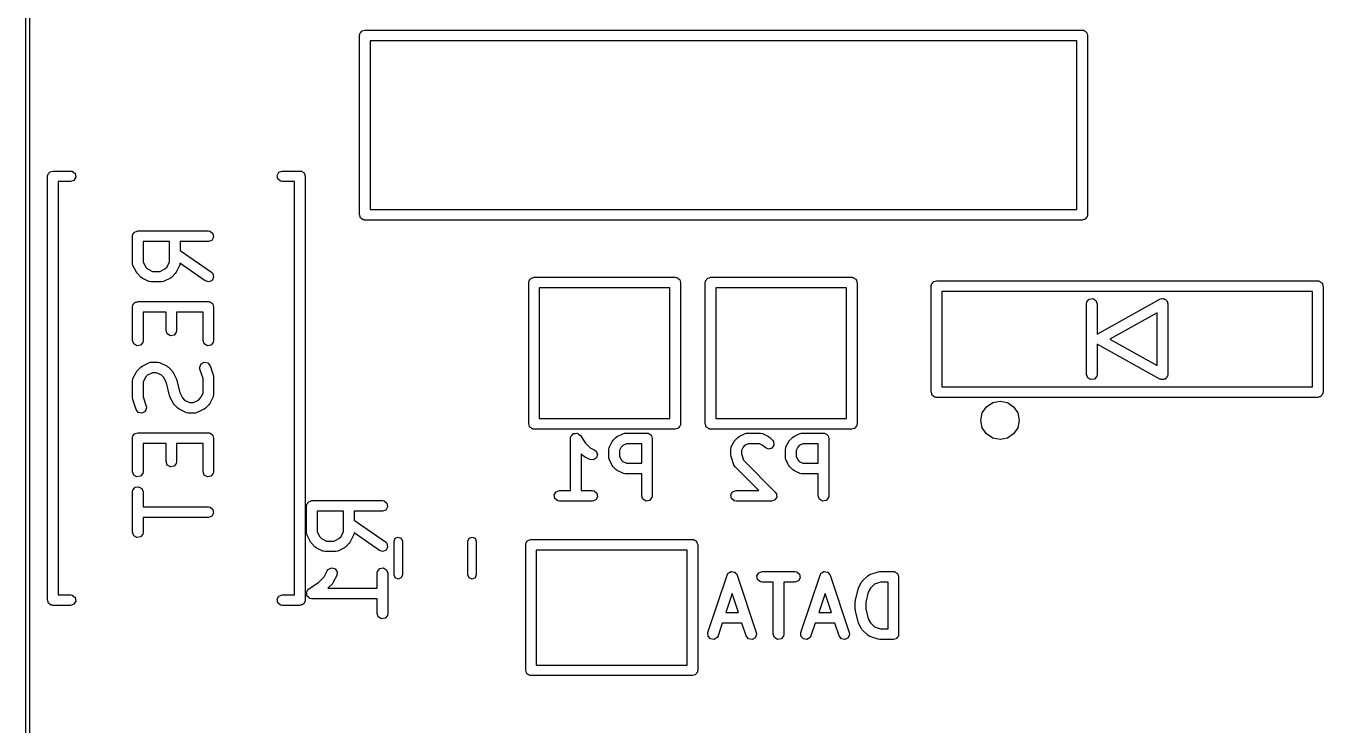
# Model space of a CAD drawing. Extents: x 62 to 223, y -188 to -37.
# Drawn here: x 88.21 to 106.58, y -89.03 to -79.14 of the extents above; entities that cross this region are included whole.
import ezdxf

# ---------------------------------------------------------------- set-up
doc = ezdxf.new("R2010")
doc.units = 0
doc.layers.add('BLACK', color=7, linetype='CONTINUOUS')

msp = doc.modelspace()

# ---------------------------------------------------------------- linework, layer by layer
at = {"layer": 'BLACK', "linetype": 'CONTINUOUS'}
for p, q in [((88.2141, -118.993), (88.2141, -43.2947)), ((88.264, -43.2947), (88.264, -119)), ((92.9391, -79.27), (92.9408, -79.2603)), ((92.9391, -81.81), (92.9391, -79.27)), ((92.9402, -79.257), (92.9419, -79.2541)), ((92.9408, -79.2603), (92.9402, -79.257)), ((92.9419, -79.2541), (92.9436, -79.2443)), ((92.9436, -79.2443), (92.9561, -79.2294)), ((92.9561, -79.2294), (92.9659, -79.2125)), ((92.9659, -79.2125), (92.9723, -79.2102)), ((92.9723, -79.2102), (92.9766, -79.205)), ((92.9766, -79.205), (92.9958, -79.2017)), ((92.9958, -79.2017), (93.0141, -79.195)), ((93.0141, -79.195), (103.174, -79.195)), ((93.0891, -79.345), (93.0891, -81.735)), ((103.099, -79.345), (93.0891, -79.345)), ((103.099, -81.735), (103.099, -79.345)), ((103.174, -79.195), (103.184, -79.1967)), ((103.184, -79.1967), (103.187, -79.1961)), ((103.187, -79.1961), (103.19, -79.1978)), ((103.19, -79.1978), (103.2, -79.1995)), ((103.2, -79.1995), (103.215, -79.212)), ((103.215, -79.212), (103.232, -79.2218)), ((103.232, -79.2218), (103.234, -79.2281)), ((103.234, -79.2281), (103.239, -79.2325)), ((103.239, -79.2325), (103.242, -79.2517)), ((103.242, -79.2517), (103.249, -79.27)), ((103.249, -79.27), (103.249, -81.81)), ((88.5575, -81.1997), (88.5767, -81.1964)), ((88.5767, -81.1964), (88.595, -81.1897)), ((88.595, -81.1897), (88.845, -81.1897)), ((88.845, -81.1897), (88.8707, -81.1942)), ((88.8707, -81.1942), (88.91, -81.2272)), ((91.7968, -81.2072), (91.845, -81.1897)), ((91.845, -81.1897), (92.095, -81.1897)), ((92.095, -81.1897), (92.1047, -81.1914)), ((92.1047, -81.1914), (92.108, -81.1908)), ((92.108, -81.1908), (92.1109, -81.1925)), ((92.1109, -81.1925), (92.1207, -81.1942)), ((92.1207, -81.1942), (92.1356, -81.2067)), ((88.52, -81.2647), (88.5217, -81.255)), ((88.52, -87.2647), (88.52, -81.2647)), ((88.5211, -81.2517), (88.5228, -81.2488)), ((88.5217, -81.255), (88.5211, -81.2517)), ((88.5228, -81.2488), (88.5245, -81.239)), ((88.5245, -81.239), (88.537, -81.2241)), ((88.537, -81.2241), (88.5468, -81.2072)), ((88.5468, -81.2072), (88.5532, -81.2049)), ((88.5532, -81.2049), (88.5575, -81.1997)), ((88.845, -81.3397), (88.67, -81.3397)), ((88.67, -81.3397), (88.67, -87.1897)), ((88.8932, -81.3222), (88.845, -81.3397)), ((88.9189, -81.2777), (88.8932, -81.3222)), ((88.91, -81.2272), (88.9189, -81.2777)), ((91.7711, -81.2517), (91.7968, -81.2072)), ((91.78, -81.3022), (91.7711, -81.2517)), ((91.8193, -81.3352), (91.78, -81.3022)), ((91.845, -81.3397), (91.8193, -81.3352)), ((92.02, -81.3397), (91.845, -81.3397)), ((92.02, -87.1897), (92.02, -81.3397)), ((92.1356, -81.2067), (92.1525, -81.2165)), ((92.1525, -81.2165), (92.1548, -81.2228)), ((92.1548, -81.2228), (92.16, -81.2272)), ((92.16, -81.2272), (92.1633, -81.2464)), ((92.1633, -81.2464), (92.17, -81.2647)), ((92.17, -81.2647), (92.17, -87.2647)), ((93.0891, -81.735), (103.099, -81.735)), ((92.9458, -81.8283), (92.9391, -81.81)), ((92.9491, -81.8475), (92.9458, -81.8283)), ((92.9543, -81.8518), (92.9491, -81.8475)), ((92.9566, -81.8582), (92.9543, -81.8518)), ((92.9735, -81.868), (92.9566, -81.8582)), ((92.9884, -81.8805), (92.9735, -81.868)), ((92.9982, -81.8822), (92.9884, -81.8805)), ((93.0011, -81.8839), (92.9982, -81.8822)), ((93.0044, -81.8833), (93.0011, -81.8839)), ((93.0141, -81.885), (93.0044, -81.8833)), ((103.174, -81.885), (93.0141, -81.885)), ((103.192, -81.8783), (103.174, -81.885)), ((103.212, -81.875), (103.192, -81.8783)), ((103.216, -81.8698), (103.212, -81.875)), ((103.222, -81.8675), (103.216, -81.8698)), ((103.232, -81.8506), (103.222, -81.8675)), ((103.245, -81.8357), (103.232, -81.8506)), ((103.246, -81.8259), (103.245, -81.8357)), ((103.248, -81.823), (103.246, -81.8259)), ((103.249, -81.81), (103.247, -81.8197)), ((103.247, -81.8197), (103.248, -81.823)), ((89.7224, -82.1139), (89.7241, -82.1041)), ((89.7224, -82.4948), (89.7224, -82.1139)), ((89.7235, -82.1009), (89.7252, -82.098)), ((89.7241, -82.1041), (89.7235, -82.1009)), ((89.7252, -82.098), (89.7269, -82.0882)), ((89.7269, -82.0882), (89.7394, -82.0733)), ((89.7394, -82.0733), (89.7492, -82.0564)), ((89.7492, -82.0564), (89.7555, -82.0541)), ((89.7555, -82.0541), (89.7599, -82.0489)), ((89.7599, -82.0489), (89.7791, -82.0456)), ((89.7791, -82.0456), (89.7974, -82.0389)), ((89.7974, -82.0389), (90.7974, -82.0389)), ((90.7974, -82.0389), (90.823, -82.0434)), ((90.823, -82.0434), (90.8623, -82.0764)), ((90.8623, -82.0764), (90.8712, -82.1269)), ((89.8724, -82.1889), (89.8724, -82.4771)), ((90.2462, -82.1889), (89.8724, -82.1889)), ((90.2462, -82.4771), (90.2462, -82.1889)), ((90.7974, -82.1889), (90.3962, -82.1889)), ((90.3962, -82.1889), (90.3962, -82.3129)), ((90.8456, -82.1713), (90.7974, -82.1889)), ((90.8712, -82.1269), (90.8456, -82.1713)), ((89.8724, -82.4771), (89.9066, -82.5457)), ((90.2119, -82.5457), (90.2462, -82.4771)), ((90.3962, -82.3129), (90.8404, -82.6239)), ((89.7239, -82.4991), (89.7224, -82.4948)), ((89.7229, -82.5034), (89.7239, -82.4991)), ((89.7303, -82.5284), (89.7229, -82.5034)), ((89.7779, -82.6236), (89.7303, -82.5284)), ((89.7791, -82.6247), (89.7779, -82.6236)), ((89.792, -82.6431), (89.7791, -82.6247)), ((89.8396, -82.6907), (89.792, -82.6431)), ((89.9066, -82.5457), (89.937, -82.5761)), ((89.937, -82.5761), (90.0056, -82.6103)), ((90.0056, -82.6103), (90.113, -82.6103)), ((90.113, -82.6103), (90.1815, -82.5761)), ((90.1815, -82.5761), (90.2119, -82.5457)), ((90.3266, -82.6431), (90.279, -82.6907)), ((90.3273, -82.6416), (90.3266, -82.6431)), ((90.3407, -82.6236), (90.3273, -82.6416)), ((90.3883, -82.5284), (90.3407, -82.6236)), ((90.3888, -82.5239), (90.3883, -82.5284)), ((90.3917, -82.5205), (90.3888, -82.5239)), ((90.396, -82.4959), (90.3917, -82.5205)), ((90.7544, -82.7468), (90.396, -82.4959)), ((90.8404, -82.6239), (90.8588, -82.6423)), ((90.8588, -82.6423), (90.8721, -82.6918)), ((89.8411, -82.6914), (89.8396, -82.6907)), ((89.8591, -82.7048), (89.8411, -82.6914)), ((89.9543, -82.7524), (89.8591, -82.7048)), ((89.9588, -82.7529), (89.9543, -82.7524)), ((89.9622, -82.7558), (89.9588, -82.7529)), ((89.9879, -82.7603), (89.9622, -82.7558)), ((90.1307, -82.7603), (89.9879, -82.7603)), ((90.1349, -82.7588), (90.1307, -82.7603)), ((90.1393, -82.7598), (90.1349, -82.7588)), ((90.1643, -82.7524), (90.1393, -82.7598)), ((90.2595, -82.7048), (90.1643, -82.7524)), ((90.2606, -82.7036), (90.2595, -82.7048)), ((90.279, -82.6907), (90.2606, -82.7036)), ((90.8039, -82.76), (90.7544, -82.7468)), ((90.8504, -82.7383), (90.8039, -82.76)), ((90.8721, -82.6918), (90.8504, -82.7383)), ((95.335, -82.7697), (95.3367, -82.76)), ((95.335, -84.7697), (95.335, -82.7697)), ((95.3361, -82.7567), (95.3378, -82.7538)), ((95.3367, -82.76), (95.3361, -82.7567)), ((95.3378, -82.7538), (95.3395, -82.744)), ((95.3395, -82.744), (95.352, -82.7291)), ((95.352, -82.7291), (95.3618, -82.7122)), ((95.3618, -82.7122), (95.3681, -82.7099)), ((95.3681, -82.7099), (95.3725, -82.7047)), ((95.3725, -82.7047), (95.3917, -82.7014)), ((95.3917, -82.7014), (95.41, -82.6947)), ((95.41, -82.6947), (97.41, -82.6947)), ((95.485, -82.8447), (95.485, -84.6947)), ((97.335, -82.8447), (95.485, -82.8447)), ((97.335, -84.6947), (97.335, -82.8447)), ((97.41, -82.6947), (97.4197, -82.6964)), ((97.4197, -82.6964), (97.423, -82.6958)), ((97.423, -82.6958), (97.4259, -82.6975)), ((97.4259, -82.6975), (97.4357, -82.6992)), ((97.4357, -82.6992), (97.4506, -82.7117)), ((97.4506, -82.7117), (97.4675, -82.7215)), ((97.4675, -82.7215), (97.4698, -82.7278)), ((97.4698, -82.7278), (97.475, -82.7322)), ((97.475, -82.7322), (97.4783, -82.7514)), ((97.4783, -82.7514), (97.485, -82.7697)), ((97.485, -82.7697), (97.485, -84.7697)), ((97.835, -82.7697), (97.8367, -82.76)), ((97.835, -84.7697), (97.835, -82.7697)), ((97.8361, -82.7567), (97.8378, -82.7538)), ((97.8367, -82.76), (97.8361, -82.7567)), ((97.8378, -82.7538), (97.8395, -82.744)), ((97.8395, -82.744), (97.852, -82.7291)), ((97.852, -82.7291), (97.8618, -82.7122)), ((97.8618, -82.7122), (97.8681, -82.7099)), ((97.8681, -82.7099), (97.8725, -82.7047)), ((97.8725, -82.7047), (97.8917, -82.7014)), ((97.8917, -82.7014), (97.91, -82.6947)), ((97.91, -82.6947), (99.91, -82.6947)), ((97.985, -82.8447), (97.985, -84.6947)), ((99.835, -82.8447), (97.985, -82.8447)), ((99.835, -84.6947), (99.835, -82.8447)), ((99.91, -82.6947), (99.9197, -82.6964)), ((99.9197, -82.6964), (99.923, -82.6958)), ((99.923, -82.6958), (99.9259, -82.6975)), ((99.9259, -82.6975), (99.9357, -82.6992)), ((99.9357, -82.6992), (99.9506, -82.7117)), ((99.9506, -82.7117), (99.9675, -82.7215)), ((99.9675, -82.7215), (99.9698, -82.7278)), ((99.9698, -82.7278), (99.975, -82.7322)), ((99.975, -82.7322), (99.9783, -82.7514)), ((99.9783, -82.7514), (99.985, -82.7697)), ((99.985, -82.7697), (99.985, -84.7697)), ((101.035, -82.8197), (101.037, -82.81)), ((101.035, -84.3197), (101.035, -82.8197)), ((101.036, -82.8067), (101.038, -82.8038)), ((101.037, -82.81), (101.036, -82.8067)), ((101.038, -82.8038), (101.04, -82.794)), ((101.04, -82.794), (101.052, -82.7791)), ((101.052, -82.7791), (101.062, -82.7622)), ((101.062, -82.7622), (101.068, -82.7599)), ((101.068, -82.7599), (101.072, -82.7547)), ((101.072, -82.7547), (101.092, -82.7514)), ((101.092, -82.7514), (101.11, -82.7447)), ((101.11, -82.7447), (106.51, -82.7447)), ((106.51, -82.7447), (106.52, -82.7464)), ((106.52, -82.7464), (106.523, -82.7458)), ((106.523, -82.7458), (106.526, -82.7475)), ((106.526, -82.7475), (106.536, -82.7492)), ((106.536, -82.7492), (106.551, -82.7617)), ((106.551, -82.7617), (106.567, -82.7715)), ((106.567, -82.7715), (106.57, -82.7779)), ((106.57, -82.7779), (106.575, -82.7822)), ((106.575, -82.7822), (106.578, -82.8014)), ((106.578, -82.8014), (106.585, -82.8197)), ((106.585, -82.8197), (106.585, -84.3197)), ((101.185, -82.8947), (101.185, -84.2447)), ((106.435, -82.8947), (101.185, -82.8947)), ((103.24, -83.044), (103.272, -83.0047)), ((103.272, -83.0047), (103.323, -82.9958)), ((103.323, -82.9958), (103.367, -83.0215)), ((103.367, -83.0215), (103.385, -83.0697)), ((103.385, -83.4978), (104.274, -83.0041)), ((104.274, -83.0041), (104.298, -82.9956)), ((104.298, -82.9956), (104.311, -82.998)), ((104.311, -82.998), (104.323, -82.9958)), ((104.323, -82.9958), (104.335, -83.0028)), ((104.335, -83.0028), (104.349, -83.0054)), ((104.349, -83.0054), (104.357, -83.0152)), ((104.357, -83.0152), (104.367, -83.0215)), ((104.367, -83.0215), (104.372, -83.0345)), ((104.372, -83.0345), (104.381, -83.0452)), ((106.435, -84.2447), (106.435, -82.8947)), ((89.7224, -83.1139), (89.7241, -83.1041)), ((89.7224, -83.5901), (89.7224, -83.1139)), ((89.7235, -83.1009), (89.7252, -83.098)), ((89.7241, -83.1041), (89.7235, -83.1009)), ((89.7252, -83.098), (89.7269, -83.0882)), ((89.7269, -83.0882), (89.7394, -83.0733)), ((89.7394, -83.0733), (89.7492, -83.0564)), ((89.7492, -83.0564), (89.7555, -83.0541)), ((89.7555, -83.0541), (89.7599, -83.0489)), ((89.7599, -83.0489), (89.7791, -83.0456)), ((89.7791, -83.0456), (89.7974, -83.0389)), ((89.7974, -83.0389), (90.7974, -83.0389)), ((90.1986, -83.1889), (89.8724, -83.1889)), ((89.8724, -83.1889), (89.8724, -83.5901)), ((90.1986, -83.4472), (90.1986, -83.1889)), ((90.7224, -83.1889), (90.3486, -83.1889)), ((90.3486, -83.1889), (90.3486, -83.4472)), ((90.7224, -83.5901), (90.7224, -83.1889)), ((90.7974, -83.0389), (90.8071, -83.0406)), ((90.8071, -83.0406), (90.8104, -83.04)), ((90.8104, -83.04), (90.8133, -83.0417)), ((90.8133, -83.0417), (90.823, -83.0434)), ((90.823, -83.0434), (90.838, -83.0559)), ((90.838, -83.0559), (90.8548, -83.0657)), ((90.8548, -83.0657), (90.8571, -83.072)), ((90.8571, -83.072), (90.8623, -83.0764)), ((90.8623, -83.0764), (90.8657, -83.0956)), ((90.8657, -83.0956), (90.8724, -83.1139)), ((90.8724, -83.1139), (90.8724, -83.5901)), ((103.235, -83.0697), (103.24, -83.044)), ((103.235, -84.0697), (103.235, -83.0697)), ((103.385, -83.0697), (103.385, -83.4978)), ((104.235, -83.1972), (103.564, -83.5697)), ((104.235, -83.9422), (104.235, -83.1972)), ((104.381, -83.0452), (104.381, -83.0578)), ((104.381, -83.0578), (104.385, -83.0697)), ((104.385, -83.0697), (104.385, -84.0697)), ((90.2161, -83.4954), (90.1986, -83.4472)), ((90.2605, -83.5211), (90.2161, -83.4954)), ((90.3111, -83.5122), (90.2605, -83.5211)), ((90.344, -83.4729), (90.3111, -83.5122)), ((90.3486, -83.4472), (90.344, -83.4729)), ((103.564, -83.5697), (104.235, -83.9422)), ((89.7399, -83.6383), (89.7224, -83.5901)), ((89.7844, -83.6639), (89.7399, -83.6383)), ((89.8349, -83.655), (89.7844, -83.6639)), ((89.8679, -83.6157), (89.8349, -83.655)), ((89.8724, -83.5901), (89.8679, -83.6157)), ((90.7399, -83.6383), (90.7224, -83.5901)), ((90.7844, -83.6639), (90.7399, -83.6383)), ((90.8349, -83.655), (90.7844, -83.6639)), ((90.8679, -83.6157), (90.8349, -83.655)), ((90.8724, -83.5901), (90.8679, -83.6157)), ((104.274, -84.1353), (103.385, -83.6416)), ((103.385, -83.6416), (103.385, -84.0697)), ((89.8396, -83.9656), (89.858, -83.9528)), ((89.858, -83.9528), (89.8591, -83.9516)), ((89.8591, -83.9516), (89.9543, -83.9039)), ((89.9543, -83.9039), (89.9793, -83.8965)), ((89.9793, -83.8965), (89.9836, -83.8976)), ((89.9836, -83.8976), (89.9879, -83.896)), ((89.9879, -83.896), (90.0831, -83.896)), ((90.0831, -83.896), (90.1088, -83.9006)), ((90.1088, -83.9006), (90.1122, -83.9034)), ((90.1122, -83.9034), (90.1166, -83.9039)), ((90.1166, -83.9039), (90.2119, -83.9516)), ((90.2119, -83.9516), (90.2299, -83.9649)), ((90.6748, -83.969), (90.6936, -83.9213)), ((90.6936, -83.9213), (90.7388, -83.8968)), ((90.7388, -83.8968), (90.789, -83.9071)), ((90.789, -83.9071), (90.8209, -83.9473)), ((90.8209, -83.9473), (90.8685, -84.0902)), ((89.7224, -84.1615), (89.7269, -84.1359)), ((89.7269, -84.1359), (89.7298, -84.1324)), ((89.7298, -84.1324), (89.7303, -84.128)), ((89.7303, -84.128), (89.7779, -84.0327)), ((89.7779, -84.0327), (89.7913, -84.0147)), ((89.7913, -84.0147), (89.792, -84.0132)), ((89.792, -84.0132), (89.8396, -83.9656)), ((89.9066, -84.1107), (89.8724, -84.1792)), ((89.937, -84.0803), (89.9066, -84.1107)), ((90.0056, -84.046), (89.937, -84.0803)), ((90.0654, -84.046), (90.0056, -84.046)), ((90.1339, -84.0803), (90.0654, -84.046)), ((90.1643, -84.1107), (90.1339, -84.0803)), ((90.2028, -84.1877), (90.1643, -84.1107)), ((90.2299, -83.9649), (90.2314, -83.9656)), ((90.2314, -83.9656), (90.279, -84.0132)), ((90.279, -84.0132), (90.2918, -84.0316)), ((90.2918, -84.0316), (90.293, -84.0327)), ((90.293, -84.0327), (90.3407, -84.128)), ((90.3407, -84.128), (90.3443, -84.1404)), ((90.6786, -83.9947), (90.6748, -83.969)), ((90.7224, -84.1261), (90.6786, -83.9947)), ((90.7224, -84.3343), (90.7224, -84.1261)), ((90.8685, -84.0902), (90.8718, -84.1124)), ((90.8718, -84.1124), (90.8724, -84.1139)), ((90.8724, -84.1139), (90.8724, -84.352)), ((103.253, -84.1179), (103.235, -84.0697)), ((103.297, -84.1436), (103.253, -84.1179)), ((103.347, -84.1347), (103.297, -84.1436)), ((103.38, -84.0954), (103.347, -84.1347)), ((103.385, -84.0697), (103.38, -84.0954)), ((104.286, -84.1372), (104.274, -84.1353)), ((104.297, -84.1436), (104.286, -84.1372)), ((104.335, -84.1368), (104.324, -84.1433)), ((104.347, -84.1347), (104.335, -84.1368)), ((104.356, -84.1241), (104.347, -84.1347)), ((104.368, -84.117), (104.356, -84.1241)), ((104.372, -84.105), (104.368, -84.117)), ((104.38, -84.0954), (104.372, -84.105)), ((104.385, -84.0697), (104.38, -84.0954)), ((89.7224, -84.3996), (89.7224, -84.1615)), ((89.8724, -84.1792), (89.8724, -84.3874)), ((90.2484, -84.3702), (90.2028, -84.1877)), ((90.3443, -84.1404), (90.3463, -84.1433)), ((90.3463, -84.1433), (90.392, -84.3258)), ((101.042, -84.338), (101.035, -84.3197)), ((101.185, -84.2447), (106.435, -84.2447)), ((104.311, -84.1412), (104.297, -84.1436)), ((104.324, -84.1433), (104.311, -84.1412)), ((106.585, -84.3197), (106.583, -84.3294)), ((89.7229, -84.4011), (89.7224, -84.3996)), ((89.7262, -84.4233), (89.7229, -84.4011)), ((89.7738, -84.5662), (89.7262, -84.4233)), ((89.8724, -84.3874), (89.9162, -84.5187)), ((90.2504, -84.3731), (90.2484, -84.3702)), ((90.2541, -84.3855), (90.2504, -84.3731)), ((90.3017, -84.4808), (90.2541, -84.3855)), ((90.3029, -84.4819), (90.3017, -84.4808)), ((90.3158, -84.5003), (90.3029, -84.4819)), ((90.3634, -84.5479), (90.3158, -84.5003)), ((90.392, -84.3258), (90.4304, -84.4028)), ((90.4304, -84.4028), (90.4609, -84.4332)), ((90.4609, -84.4332), (90.5294, -84.4675)), ((90.5294, -84.4675), (90.5892, -84.4675)), ((90.5892, -84.4675), (90.6577, -84.4332)), ((90.6577, -84.4332), (90.6881, -84.4028)), ((90.6881, -84.4028), (90.7224, -84.3343)), ((90.8028, -84.5003), (90.7552, -84.5479)), ((90.8035, -84.4988), (90.8028, -84.5003)), ((90.8168, -84.4808), (90.8035, -84.4988)), ((90.8645, -84.3855), (90.8168, -84.4808)), ((90.865, -84.3811), (90.8645, -84.3855)), ((90.8679, -84.3776), (90.865, -84.3811)), ((90.8724, -84.352), (90.8679, -84.3776)), ((101.045, -84.3572), (101.042, -84.338)), ((101.05, -84.3615), (101.045, -84.3572)), ((101.053, -84.3679), (101.05, -84.3615)), ((101.069, -84.3777), (101.053, -84.3679)), ((101.084, -84.3902), (101.069, -84.3777)), ((101.094, -84.3919), (101.084, -84.3902)), ((101.097, -84.3936), (101.094, -84.3919)), ((101.1, -84.393), (101.097, -84.3936)), ((101.11, -84.3947), (101.1, -84.393)), ((106.51, -84.3947), (101.11, -84.3947)), ((101.818, -84.5273), (101.906, -84.4683)), ((101.906, -84.4683), (102.01, -84.4476)), ((102.01, -84.4476), (102.114, -84.4683)), ((102.114, -84.4683), (102.202, -84.5273)), ((106.528, -84.388), (106.51, -84.3947)), ((106.547, -84.3847), (106.528, -84.388)), ((106.552, -84.3795), (106.547, -84.3847)), ((106.558, -84.3772), (106.552, -84.3795)), ((106.568, -84.3603), (106.558, -84.3772)), ((106.58, -84.3454), (106.568, -84.3603)), ((106.582, -84.3356), (106.58, -84.3454)), ((106.584, -84.3327), (106.582, -84.3356)), ((106.583, -84.3294), (106.584, -84.3327)), ((89.8057, -84.6064), (89.7738, -84.5662)), ((89.856, -84.6166), (89.8057, -84.6064)), ((89.9011, -84.5922), (89.856, -84.6166)), ((89.92, -84.5445), (89.9011, -84.5922)), ((89.9162, -84.5187), (89.92, -84.5445)), ((90.3649, -84.5486), (90.3634, -84.5479)), ((90.3829, -84.5619), (90.3649, -84.5486)), ((90.4781, -84.6095), (90.3829, -84.5619)), ((90.4826, -84.6101), (90.4781, -84.6095)), ((90.486, -84.6129), (90.4826, -84.6101)), ((90.5117, -84.6175), (90.486, -84.6129)), ((90.6069, -84.6175), (90.5117, -84.6175)), ((90.6111, -84.6159), (90.6069, -84.6175)), ((90.6155, -84.617), (90.6111, -84.6159)), ((90.6404, -84.6095), (90.6155, -84.617)), ((90.7357, -84.5619), (90.6404, -84.6095)), ((90.7368, -84.5607), (90.7357, -84.5619)), ((90.7552, -84.5479), (90.7368, -84.5607)), ((101.738, -84.7197), (101.759, -84.6156)), ((101.759, -84.6156), (101.818, -84.5273)), ((102.202, -84.5273), (102.261, -84.6156)), ((102.261, -84.6156), (102.282, -84.7197)), ((95.3417, -84.788), (95.335, -84.7697)), ((95.345, -84.8072), (95.3417, -84.788)), ((95.3502, -84.8115), (95.345, -84.8072)), ((95.3525, -84.8179), (95.3502, -84.8115)), ((95.3694, -84.8277), (95.3525, -84.8179)), ((95.3843, -84.8402), (95.3694, -84.8277)), ((95.3941, -84.8419), (95.3843, -84.8402)), ((95.397, -84.8436), (95.3941, -84.8419)), ((95.4003, -84.843), (95.397, -84.8436)), ((95.41, -84.8447), (95.4003, -84.843)), ((97.41, -84.8447), (95.41, -84.8447)), ((95.485, -84.6947), (97.335, -84.6947)), ((97.4283, -84.838), (97.41, -84.8447)), ((97.4475, -84.8347), (97.4283, -84.838)), ((97.4518, -84.8295), (97.4475, -84.8347)), ((97.4582, -84.8272), (97.4518, -84.8295)), ((97.468, -84.8103), (97.4582, -84.8272)), ((97.4805, -84.7954), (97.468, -84.8103)), ((97.4822, -84.7856), (97.4805, -84.7954)), ((97.4839, -84.7827), (97.4822, -84.7856)), ((97.485, -84.7697), (97.4833, -84.7794)), ((97.4833, -84.7794), (97.4839, -84.7827)), ((97.8417, -84.788), (97.835, -84.7697)), ((97.845, -84.8072), (97.8417, -84.788)), ((97.8502, -84.8115), (97.845, -84.8072)), ((97.8525, -84.8179), (97.8502, -84.8115)), ((97.8694, -84.8277), (97.8525, -84.8179)), ((97.8843, -84.8402), (97.8694, -84.8277)), ((97.8941, -84.8419), (97.8843, -84.8402)), ((97.897, -84.8436), (97.8941, -84.8419)), ((97.9003, -84.843), (97.897, -84.8436)), ((97.91, -84.8447), (97.9003, -84.843)), ((99.91, -84.8447), (97.91, -84.8447)), ((97.985, -84.6947), (99.835, -84.6947)), ((99.9283, -84.838), (99.91, -84.8447)), ((99.9475, -84.8347), (99.9283, -84.838)), ((99.9518, -84.8295), (99.9475, -84.8347)), ((99.9582, -84.8272), (99.9518, -84.8295)), ((99.968, -84.8103), (99.9582, -84.8272)), ((99.9805, -84.7954), (99.968, -84.8103)), ((99.9822, -84.7856), (99.9805, -84.7954)), ((99.9839, -84.7827), (99.9822, -84.7856)), ((99.985, -84.7697), (99.9833, -84.7794)), ((99.9833, -84.7794), (99.9839, -84.7827)), ((101.759, -84.8238), (101.738, -84.7197)), ((101.818, -84.9121), (101.759, -84.8238)), ((102.261, -84.8238), (102.202, -84.9121)), ((102.282, -84.7197), (102.261, -84.8238)), ((89.7224, -84.971), (89.7241, -84.9613)), ((89.7224, -85.4472), (89.7224, -84.971)), ((89.7235, -84.958), (89.7252, -84.9551)), ((89.7241, -84.9613), (89.7235, -84.958)), ((89.7252, -84.9551), (89.7269, -84.9454)), ((89.7269, -84.9454), (89.7394, -84.9305)), ((89.7394, -84.9305), (89.7492, -84.9136)), ((89.7492, -84.9136), (89.7555, -84.9113)), ((89.7555, -84.9113), (89.7599, -84.9061)), ((89.7599, -84.9061), (89.7791, -84.9027)), ((89.7791, -84.9027), (89.7974, -84.896)), ((89.7974, -84.896), (90.7974, -84.896)), ((90.1986, -85.046), (89.8724, -85.046)), ((89.8724, -85.046), (89.8724, -85.4472)), ((90.1986, -85.3044), (90.1986, -85.046)), ((90.7224, -85.046), (90.3486, -85.046)), ((90.3486, -85.046), (90.3486, -85.3044)), ((90.7224, -85.4472), (90.7224, -85.046)), ((90.7974, -84.896), (90.8071, -84.8977)), ((90.8071, -84.8977), (90.8104, -84.8972)), ((90.8104, -84.8972), (90.8133, -84.8988)), ((90.8133, -84.8988), (90.823, -84.9006)), ((90.823, -84.9006), (90.838, -84.9131)), ((90.838, -84.9131), (90.8548, -84.9228)), ((90.8548, -84.9228), (90.8571, -84.9292)), ((90.8571, -84.9292), (90.8623, -84.9335)), ((90.8623, -84.9335), (90.8657, -84.9527)), ((90.8657, -84.9527), (90.8724, -84.971)), ((90.8724, -84.971), (90.8724, -85.4472)), ((95.9286, -84.9756), (95.9331, -84.9499)), ((95.9286, -85.7134), (95.9286, -84.9756)), ((95.9331, -84.9499), (95.9359, -84.9466)), ((95.9359, -84.9466), (95.9364, -84.9424)), ((95.9364, -84.9424), (95.9521, -84.9273)), ((95.9521, -84.9273), (95.9661, -84.9106)), ((95.9661, -84.9106), (95.9703, -84.9099)), ((95.9703, -84.9099), (95.9735, -84.9069)), ((95.9735, -84.9069), (95.9952, -84.9055)), ((95.9952, -84.9055), (96.0166, -84.9017)), ((96.0166, -84.9017), (96.0204, -84.9039)), ((96.0204, -84.9039), (96.0247, -84.9036)), ((96.0247, -84.9036), (96.0422, -84.9165)), ((96.0422, -84.9165), (96.0611, -84.9274)), ((96.0611, -84.9274), (96.0625, -84.9314)), ((96.0625, -84.9314), (96.066, -84.934)), ((96.066, -84.934), (96.1393, -85.0439)), ((96.1393, -85.0439), (96.2028, -85.1075)), ((96.4784, -85.0969), (96.5171, -85.0195)), ((96.5171, -85.0195), (96.5305, -85.0014)), ((96.5305, -85.0014), (96.5311, -85)), ((96.5311, -85), (96.5699, -84.9613)), ((96.5699, -84.9613), (96.5882, -84.9484)), ((96.5882, -84.9484), (96.5893, -84.9472)), ((96.5893, -84.9472), (96.6668, -84.9085)), ((96.6668, -84.9085), (96.6917, -84.9011)), ((96.718, -85.0506), (96.6673, -85.0759)), ((96.6917, -84.9011), (96.6961, -84.9021)), ((96.6961, -84.9021), (96.7003, -84.9006)), ((96.7003, -84.9006), (97.0099, -84.9006)), ((96.9349, -85.0506), (96.718, -85.0506)), ((96.9349, -85.3263), (96.9349, -85.0506)), ((97.0099, -84.9006), (97.0197, -84.9023)), ((97.0197, -84.9023), (97.0229, -84.9017)), ((97.0229, -84.9017), (97.0258, -84.9034)), ((97.0258, -84.9034), (97.0356, -84.9051)), ((97.0356, -84.9051), (97.0505, -84.9176)), ((97.0505, -84.9176), (97.0674, -84.9274)), ((97.0674, -84.9274), (97.0697, -84.9337)), ((97.0697, -84.9337), (97.0749, -84.9381)), ((97.0749, -84.9381), (97.0783, -84.9573)), ((97.0783, -84.9573), (97.0849, -84.9756)), ((97.0849, -84.9756), (97.0849, -85.7884)), ((98.2043, -85.0969), (98.243, -85.0195)), ((98.243, -85.0195), (98.2564, -85.0015)), ((98.2564, -85.0015), (98.257, -85)), ((98.257, -85), (98.2957, -84.9613)), ((98.2957, -84.9613), (98.3141, -84.9484)), ((98.3141, -84.9484), (98.3152, -84.9472)), ((98.3152, -84.9472), (98.3927, -84.9085)), ((98.3927, -84.9085), (98.4176, -84.9011)), ((98.4439, -85.0506), (98.3932, -85.0759)), ((98.4176, -84.9011), (98.422, -84.9021)), ((98.422, -84.9021), (98.4262, -84.9006)), ((98.4262, -84.9006), (98.6197, -84.9006)), ((98.602, -85.0506), (98.4439, -85.0506)), ((98.6527, -85.0759), (98.602, -85.0506)), ((98.6197, -84.9006), (98.6454, -84.9051)), ((98.6454, -84.9051), (98.6488, -84.908)), ((98.6488, -84.908), (98.6532, -84.9085)), ((98.6532, -84.9085), (98.7307, -84.9472)), ((98.7307, -84.9472), (98.7487, -84.9606)), ((98.7487, -84.9606), (98.7501, -84.9613)), ((98.7501, -84.9613), (98.7889, -85)), ((98.7889, -85), (98.8038, -85.0213)), ((98.8038, -85.0213), (98.8083, -85.0724)), ((98.9784, -85.0969), (99.0171, -85.0195)), ((99.0171, -85.0195), (99.0305, -85.0014)), ((99.0305, -85.0014), (99.0311, -85)), ((99.0311, -85), (99.0699, -84.9613)), ((99.0699, -84.9613), (99.0882, -84.9484)), ((99.0882, -84.9484), (99.0893, -84.9472)), ((99.0893, -84.9472), (99.1668, -84.9085)), ((99.1668, -84.9085), (99.1917, -84.9011)), ((99.218, -85.0506), (99.1673, -85.0759)), ((99.1917, -84.9011), (99.1961, -84.9021)), ((99.1961, -84.9021), (99.2003, -84.9006)), ((99.2003, -84.9006), (99.5099, -84.9006)), ((99.4349, -85.0506), (99.218, -85.0506)), ((99.4349, -85.3263), (99.4349, -85.0506)), ((99.5099, -84.9006), (99.5197, -84.9023)), ((99.5197, -84.9023), (99.5229, -84.9017)), ((99.5229, -84.9017), (99.5258, -84.9034)), ((99.5258, -84.9034), (99.5356, -84.9051)), ((99.5356, -84.9051), (99.5505, -84.9176)), ((99.5505, -84.9176), (99.5674, -84.9274)), ((99.5674, -84.9274), (99.5697, -84.9337)), ((99.5697, -84.9337), (99.5749, -84.9381)), ((99.5749, -84.9381), (99.5783, -84.9573)), ((99.5783, -84.9573), (99.5849, -84.9756)), ((99.5849, -84.9756), (99.5849, -85.7884)), ((101.906, -84.9711), (101.818, -84.9121)), ((102.01, -84.9918), (101.906, -84.9711)), ((102.114, -84.9711), (102.01, -84.9918)), ((102.202, -84.9121), (102.114, -84.9711)), ((96.1054, -85.2222), (96.0786, -85.1954)), ((96.0786, -85.1954), (96.0786, -85.7134)), ((96.1069, -85.2228), (96.1054, -85.2222)), ((96.1249, -85.2362), (96.1069, -85.2228)), ((96.2023, -85.2749), (96.1249, -85.2362)), ((96.2028, -85.1075), (96.2694, -85.1407)), ((96.2694, -85.1407), (96.2903, -85.1563)), ((96.2903, -85.1563), (96.3107, -85.2033)), ((96.3107, -85.2033), (96.2961, -85.2525)), ((96.4705, -85.1304), (96.475, -85.1048)), ((96.4705, -85.2465), (96.4705, -85.1304)), ((96.475, -85.1048), (96.4779, -85.1013)), ((96.4779, -85.1013), (96.4784, -85.0969)), ((96.6458, -85.0974), (96.6205, -85.1481)), ((96.6205, -85.1481), (96.6205, -85.2288)), ((96.6205, -85.2288), (96.6458, -85.2795)), ((96.6673, -85.0759), (96.6458, -85.0974)), ((98.1964, -85.1304), (98.2009, -85.1048)), ((98.1964, -85.2078), (98.1964, -85.1304)), ((98.1969, -85.2094), (98.1964, -85.2078)), ((98.2002, -85.2315), (98.1969, -85.2094)), ((98.2389, -85.3477), (98.2002, -85.2315)), ((98.2009, -85.1048), (98.2038, -85.1013)), ((98.2038, -85.1013), (98.2043, -85.0969)), ((98.3717, -85.0974), (98.3464, -85.1481)), ((98.3464, -85.1481), (98.3464, -85.1956)), ((98.3464, -85.1956), (98.3756, -85.2834)), ((98.3932, -85.0759), (98.3717, -85.0974)), ((98.6828, -85.106), (98.6527, -85.0759)), ((98.7293, -85.1277), (98.6828, -85.106)), ((98.7789, -85.1144), (98.7293, -85.1277)), ((98.8083, -85.0724), (98.7789, -85.1144)), ((98.9705, -85.1304), (98.975, -85.1048)), ((98.9705, -85.2465), (98.9705, -85.1304)), ((98.975, -85.1048), (98.9779, -85.1013)), ((98.9779, -85.1013), (98.9784, -85.0969)), ((99.1458, -85.0974), (99.1205, -85.1481)), ((99.1205, -85.1481), (99.1205, -85.2288)), ((99.1205, -85.2288), (99.1458, -85.2795)), ((99.1673, -85.0759), (99.1458, -85.0974)), ((90.2161, -85.3526), (90.1986, -85.3044)), ((90.2605, -85.3782), (90.2161, -85.3526)), ((90.3111, -85.3693), (90.2605, -85.3782)), ((90.344, -85.33), (90.3111, -85.3693)), ((90.3486, -85.3044), (90.344, -85.33)), ((96.2533, -85.2808), (96.2023, -85.2749)), ((96.2961, -85.2525), (96.2533, -85.2808)), ((96.472, -85.2507), (96.4705, -85.2465)), ((96.471, -85.2551), (96.472, -85.2507)), ((96.4784, -85.2801), (96.471, -85.2551)), ((96.5171, -85.3575), (96.4784, -85.2801)), ((96.5183, -85.3586), (96.5171, -85.3575)), ((96.5311, -85.377), (96.5183, -85.3586)), ((96.5699, -85.4157), (96.5311, -85.377)), ((96.5713, -85.4164), (96.5699, -85.4157)), ((96.5893, -85.4297), (96.5713, -85.4164)), ((96.6458, -85.2795), (96.6673, -85.301)), ((96.6673, -85.301), (96.718, -85.3263)), ((96.718, -85.3263), (96.9349, -85.3263)), ((98.2417, -85.3512), (98.2389, -85.3477)), ((98.2421, -85.3556), (98.2417, -85.3512)), ((98.257, -85.377), (98.2421, -85.3556)), ((98.5935, -85.7134), (98.257, -85.377)), ((98.3756, -85.2834), (98.8276, -85.7354)), ((98.972, -85.2507), (98.9705, -85.2465)), ((98.971, -85.2551), (98.972, -85.2507)), ((98.9784, -85.2801), (98.971, -85.2551)), ((99.0171, -85.3575), (98.9784, -85.2801)), ((99.0183, -85.3586), (99.0171, -85.3575)), ((99.0311, -85.377), (99.0183, -85.3586)), ((99.0699, -85.4157), (99.0311, -85.377)), ((99.0713, -85.4164), (99.0699, -85.4157)), ((99.0893, -85.4297), (99.0713, -85.4164)), ((99.1458, -85.2795), (99.1673, -85.301)), ((99.1673, -85.301), (99.218, -85.3263)), ((99.218, -85.3263), (99.4349, -85.3263)), ((89.7399, -85.4954), (89.7224, -85.4472)), ((89.7844, -85.5211), (89.7399, -85.4954)), ((89.8349, -85.5122), (89.7844, -85.5211)), ((89.8679, -85.4729), (89.8349, -85.5122)), ((89.8724, -85.4472), (89.8679, -85.4729)), ((90.7399, -85.4954), (90.7224, -85.4472)), ((90.7844, -85.5211), (90.7399, -85.4954)), ((90.8349, -85.5122), (90.7844, -85.5211)), ((90.8679, -85.4729), (90.8349, -85.5122)), ((90.8724, -85.4472), (90.8679, -85.4729)), ((96.6667, -85.4684), (96.5893, -85.4297)), ((96.6712, -85.4689), (96.6667, -85.4684)), ((96.6746, -85.4718), (96.6712, -85.4689)), ((96.7003, -85.4763), (96.6746, -85.4718)), ((96.9349, -85.4763), (96.7003, -85.4763)), ((96.9349, -85.7884), (96.9349, -85.4763)), ((99.1667, -85.4684), (99.0893, -85.4297)), ((99.1712, -85.4689), (99.1667, -85.4684)), ((99.1746, -85.4718), (99.1712, -85.4689)), ((99.2003, -85.4763), (99.1746, -85.4718)), ((99.4349, -85.4763), (99.2003, -85.4763)), ((99.4349, -85.7884), (99.4349, -85.4763)), ((89.7224, -85.7329), (89.7269, -85.7073)), ((89.7224, -86.3044), (89.7224, -85.7329)), ((89.7269, -85.7073), (89.7599, -85.668)), ((89.7599, -85.668), (89.8104, -85.6591)), ((89.8104, -85.6591), (89.8548, -85.6847)), ((89.8548, -85.6847), (89.8724, -85.7329)), ((89.8724, -85.7329), (89.8724, -85.9436)), ((95.6975, -85.7754), (95.7232, -85.7309)), ((95.7064, -85.8259), (95.6975, -85.7754)), ((95.7232, -85.7309), (95.7714, -85.7134)), ((95.7714, -85.7134), (95.9286, -85.7134)), ((96.0786, -85.7134), (96.2358, -85.7134)), ((96.2358, -85.7134), (96.2615, -85.7179)), ((96.2615, -85.7179), (96.3008, -85.7509)), ((96.3008, -85.7509), (96.3097, -85.8014)), ((96.9525, -85.8366), (96.9349, -85.7884)), ((97.0849, -85.7884), (97.0804, -85.8141)), ((98.1975, -85.7754), (98.2232, -85.7309)), ((98.2064, -85.8259), (98.1975, -85.7754)), ((98.2232, -85.7309), (98.2714, -85.7134)), ((98.2714, -85.7134), (98.5935, -85.7134)), ((98.8276, -85.7354), (98.837, -85.7488)), ((98.837, -85.7488), (98.8395, -85.7509)), ((98.8395, -85.7509), (98.8398, -85.7529)), ((98.8398, -85.7529), (98.8425, -85.7567)), ((98.8425, -85.7567), (98.8445, -85.7792)), ((98.8445, -85.7792), (98.8484, -85.8014)), ((99.4525, -85.8366), (99.4349, -85.7884)), ((99.5849, -85.7884), (99.5804, -85.8141)), ((89.8724, -85.9436), (90.7974, -85.9436)), ((90.7974, -85.9436), (90.823, -85.9482)), ((90.823, -85.9482), (90.8623, -85.9811)), ((92.1874, -85.9316), (92.1891, -85.9219)), ((92.1874, -86.3126), (92.1874, -85.9316)), ((92.1885, -85.9186), (92.1902, -85.9157)), ((92.1891, -85.9219), (92.1885, -85.9186)), ((92.1902, -85.9157), (92.1919, -85.9059)), ((92.1919, -85.9059), (92.2044, -85.891)), ((92.2044, -85.891), (92.2142, -85.8741)), ((92.2142, -85.8741), (92.2205, -85.8718)), ((92.2205, -85.8718), (92.2249, -85.8666)), ((92.2249, -85.8666), (92.2441, -85.8633)), ((92.2441, -85.8633), (92.2624, -85.8566)), ((92.2624, -85.8566), (93.2624, -85.8566)), ((93.2624, -85.8566), (93.288, -85.8611)), ((93.288, -85.8611), (93.3273, -85.8941)), ((93.3362, -85.9446), (93.3106, -85.9891)), ((93.3273, -85.8941), (93.3362, -85.9446)), ((95.7457, -85.8589), (95.7064, -85.8259)), ((95.7714, -85.8634), (95.7457, -85.8589)), ((96.2358, -85.8634), (95.7714, -85.8634)), ((96.284, -85.8459), (96.2358, -85.8634)), ((96.3097, -85.8014), (96.284, -85.8459)), ((96.9969, -85.8623), (96.9525, -85.8366)), ((97.0474, -85.8534), (96.9969, -85.8623)), ((97.0804, -85.8141), (97.0474, -85.8534)), ((98.2457, -85.8589), (98.2064, -85.8259)), ((98.2714, -85.8634), (98.2457, -85.8589)), ((98.7745, -85.8634), (98.2714, -85.8634)), ((98.7957, -85.8557), (98.7745, -85.8634)), ((98.8175, -85.8498), (98.7957, -85.8557)), ((98.8195, -85.847), (98.8175, -85.8498)), ((98.8227, -85.8459), (98.8195, -85.847)), ((98.834, -85.8263), (98.8227, -85.8459)), ((98.847, -85.8078), (98.834, -85.8263)), ((98.8484, -85.8014), (98.8467, -85.8044)), ((98.8467, -85.8044), (98.847, -85.8078)), ((99.4969, -85.8623), (99.4525, -85.8366)), ((99.5474, -85.8534), (99.4969, -85.8623)), ((99.5804, -85.8141), (99.5474, -85.8534)), ((90.7974, -86.0936), (89.8724, -86.0936)), ((89.8724, -86.0936), (89.8724, -86.3044)), ((90.8456, -86.0761), (90.7974, -86.0936)), ((90.8712, -86.0317), (90.8456, -86.0761)), ((90.8623, -85.9811), (90.8712, -86.0317)), ((92.3374, -86.0066), (92.3374, -86.2949)), ((92.7112, -86.0066), (92.3374, -86.0066)), ((92.7112, -86.2949), (92.7112, -86.0066)), ((93.2624, -86.0066), (92.8612, -86.0066)), ((92.8612, -86.0066), (92.8612, -86.1307)), ((92.8612, -86.1307), (93.3054, -86.4416)), ((93.3106, -85.9891), (93.2624, -86.0066)), ((89.7399, -86.3526), (89.7224, -86.3044)), ((89.8679, -86.33), (89.8349, -86.3693)), ((89.8724, -86.3044), (89.8679, -86.33)), ((92.1889, -86.3168), (92.1874, -86.3126)), ((92.1879, -86.3211), (92.1889, -86.3168)), ((92.1953, -86.3461), (92.1879, -86.3211)), ((92.3374, -86.2949), (92.3716, -86.3634)), ((92.6769, -86.3634), (92.7112, -86.2949)), ((92.8538, -86.3416), (92.8533, -86.3461)), ((92.8567, -86.3382), (92.8538, -86.3416)), ((92.861, -86.3136), (92.8567, -86.3382)), ((93.2194, -86.5645), (92.861, -86.3136)), ((89.7844, -86.3782), (89.7399, -86.3526)), ((89.8349, -86.3693), (89.7844, -86.3782)), ((92.2429, -86.4413), (92.1953, -86.3461)), ((92.2441, -86.4425), (92.2429, -86.4413)), ((92.257, -86.4608), (92.2441, -86.4425)), ((92.3046, -86.5084), (92.257, -86.4608)), ((92.3061, -86.5091), (92.3046, -86.5084)), ((92.3241, -86.5225), (92.3061, -86.5091)), ((92.4193, -86.5701), (92.3241, -86.5225)), ((92.3716, -86.3634), (92.402, -86.3938)), ((92.402, -86.3938), (92.4706, -86.428)), ((92.4706, -86.428), (92.578, -86.428)), ((92.578, -86.428), (92.6465, -86.3938)), ((92.7245, -86.5225), (92.6293, -86.5701)), ((92.6465, -86.3938), (92.6769, -86.3634)), ((92.7256, -86.5213), (92.7245, -86.5225)), ((92.744, -86.5084), (92.7256, -86.5213)), ((92.7916, -86.4608), (92.744, -86.5084)), ((92.7923, -86.4594), (92.7916, -86.4608)), ((92.8057, -86.4413), (92.7923, -86.4594)), ((92.8533, -86.3461), (92.8057, -86.4413)), ((93.3054, -86.4416), (93.3238, -86.46)), ((93.3371, -86.5096), (93.3154, -86.5561)), ((93.3238, -86.46), (93.3371, -86.5096)), ((93.4275, -86.4324), (93.4451, -86.39)), ((93.4275, -86.907), (93.4275, -86.4324)), ((93.4451, -86.39), (93.4875, -86.3724)), ((93.4875, -86.3724), (93.5299, -86.39)), ((93.5299, -86.39), (93.5475, -86.4324)), ((93.5475, -86.4324), (93.5475, -86.907)), ((94.4725, -86.4324), (94.4901, -86.39)), ((94.4725, -86.907), (94.4725, -86.4324)), ((94.4901, -86.39), (94.5325, -86.3724)), ((94.5325, -86.3724), (94.5749, -86.39)), ((94.5749, -86.39), (94.5925, -86.4324)), ((94.5925, -86.4324), (94.5925, -86.907)), ((95.292, -86.4807), (95.2937, -86.471)), ((95.292, -88.2587), (95.292, -86.4807)), ((95.2931, -86.4677), (95.2948, -86.4648)), ((95.2937, -86.471), (95.2931, -86.4677)), ((95.2948, -86.4648), (95.2965, -86.455)), ((95.2965, -86.455), (95.309, -86.4401)), ((95.309, -86.4401), (95.3188, -86.4232)), ((95.3188, -86.4232), (95.3251, -86.4209)), ((95.3251, -86.4209), (95.3295, -86.4157)), ((95.3295, -86.4157), (95.3487, -86.4124)), ((95.3487, -86.4124), (95.367, -86.4057)), ((95.367, -86.4057), (97.653, -86.4057)), ((97.653, -86.4057), (97.6627, -86.4074)), ((97.6627, -86.4074), (97.666, -86.4068)), ((97.666, -86.4068), (97.6689, -86.4085)), ((97.6689, -86.4085), (97.6787, -86.4102)), ((97.6787, -86.4102), (97.6936, -86.4227)), ((97.6936, -86.4227), (97.7105, -86.4325)), ((97.7105, -86.4325), (97.7128, -86.4389)), ((97.7128, -86.4389), (97.718, -86.4432)), ((97.718, -86.4432), (97.7213, -86.4624)), ((97.7213, -86.4624), (97.728, -86.4807)), ((97.728, -86.4807), (97.728, -88.2587)), ((92.4238, -86.5706), (92.4193, -86.5701)), ((92.4272, -86.5735), (92.4238, -86.5706)), ((92.4529, -86.578), (92.4272, -86.5735)), ((92.5957, -86.578), (92.4529, -86.578)), ((92.5999, -86.5765), (92.5957, -86.578)), ((92.6043, -86.5775), (92.5999, -86.5765)), ((92.6293, -86.5701), (92.6043, -86.5775)), ((93.2689, -86.5777), (93.2194, -86.5645)), ((93.3154, -86.5561), (93.2689, -86.5777)), ((95.442, -86.5557), (95.442, -88.1837)), ((97.578, -86.5557), (95.442, -86.5557)), ((97.578, -88.1837), (97.578, -86.5557)), ((92.4388, -86.9348), (92.481, -86.8504)), ((92.481, -86.8504), (92.4965, -86.8295)), ((92.4965, -86.8295), (92.5436, -86.8091)), ((92.5436, -86.8091), (92.5928, -86.8238)), ((92.5928, -86.8238), (92.621, -86.8666)), ((92.621, -86.8666), (92.6152, -86.9175)), ((93.1874, -86.884), (93.1919, -86.8583)), ((93.1874, -87.0947), (93.1874, -86.884)), ((93.1919, -86.8583), (93.2249, -86.819)), ((93.2249, -86.819), (93.2754, -86.8101)), ((93.2754, -86.8101), (93.3198, -86.8358)), ((93.3198, -86.8358), (93.3374, -86.884)), ((93.3374, -86.884), (93.3374, -87.4554)), ((98.1445, -86.9109), (98.1569, -86.888)), ((98.1569, -86.888), (98.1587, -86.8869)), ((98.1587, -86.8869), (98.1595, -86.8848)), ((98.1595, -86.8848), (98.1804, -86.8735)), ((98.1804, -86.8735), (98.2006, -86.8611)), ((98.2006, -86.8611), (98.2027, -86.8614)), ((98.2027, -86.8614), (98.2046, -86.8604)), ((98.2046, -86.8604), (98.2279, -86.8652)), ((98.2279, -86.8652), (98.2513, -86.8687)), ((98.2513, -86.8687), (98.2528, -86.8703)), ((98.2528, -86.8703), (98.2549, -86.8707)), ((98.2549, -86.8707), (98.2696, -86.8893)), ((98.2696, -86.8893), (98.2854, -86.907)), ((98.5675, -86.9216), (98.5932, -86.8772)), ((98.5932, -86.8772), (98.6414, -86.8596)), ((98.6414, -86.8596), (99.1058, -86.8596)), ((99.1058, -86.8596), (99.1315, -86.8641)), ((99.1315, -86.8641), (99.1708, -86.8971)), ((99.4604, -86.9109), (99.4728, -86.888)), ((99.4728, -86.888), (99.4747, -86.8869)), ((99.4747, -86.8869), (99.4755, -86.8849)), ((99.4755, -86.8849), (99.4963, -86.8735)), ((99.4963, -86.8735), (99.5165, -86.8611)), ((99.5165, -86.8611), (99.5187, -86.8614)), ((99.5187, -86.8614), (99.5206, -86.8604)), ((99.5206, -86.8604), (99.5438, -86.8652)), ((99.5438, -86.8652), (99.5673, -86.8687)), ((99.5673, -86.8687), (99.5687, -86.8703)), ((99.5687, -86.8703), (99.5708, -86.8707)), ((99.5708, -86.8707), (99.5856, -86.8893)), ((99.5856, -86.8893), (99.6013, -86.907)), ((100.166, -86.9022), (100.282, -86.8635)), ((100.282, -86.8635), (100.304, -86.8602)), ((100.304, -86.8602), (100.306, -86.8596)), ((100.306, -86.8596), (100.499, -86.8596)), ((100.499, -86.8596), (100.509, -86.8613)), ((100.509, -86.8613), (100.512, -86.8607)), ((100.512, -86.8607), (100.515, -86.8624)), ((100.515, -86.8624), (100.525, -86.8641)), ((100.525, -86.8641), (100.54, -86.8767)), ((100.54, -86.8767), (100.557, -86.8864)), ((100.557, -86.8864), (100.559, -86.8928)), ((100.559, -86.8928), (100.564, -86.8971)), ((92.2208, -87.1073), (92.3575, -87.0162)), ((92.3575, -87.0162), (92.4388, -86.9348)), ((92.5535, -87.0323), (92.4911, -87.0947)), ((92.5542, -87.0308), (92.5535, -87.0323)), ((92.5676, -87.0128), (92.5542, -87.0308)), ((92.6152, -86.9175), (92.5676, -87.0128)), ((93.4451, -86.9494), (93.4275, -86.907)), ((93.4875, -86.967), (93.4451, -86.9494)), ((93.5299, -86.9494), (93.4875, -86.967)), ((93.5475, -86.907), (93.5299, -86.9494)), ((94.4901, -86.9494), (94.4725, -86.907)), ((94.5325, -86.967), (94.4901, -86.9494)), ((94.5749, -86.9494), (94.5325, -86.967)), ((94.5925, -86.907), (94.5749, -86.9494)), ((97.8735, -87.7237), (98.1445, -86.9109)), ((98.2854, -86.907), (98.2854, -86.9092)), ((98.2854, -86.9092), (98.2868, -86.9109)), ((98.2868, -86.9109), (98.5577, -87.7237)), ((98.5764, -86.9721), (98.5675, -86.9216)), ((98.6157, -87.0051), (98.5764, -86.9721)), ((98.6414, -87.0096), (98.6157, -87.0051)), ((98.7986, -87.0096), (98.6414, -87.0096)), ((98.7986, -87.7474), (98.7986, -87.0096)), ((99.1058, -87.0096), (98.9486, -87.0096)), ((98.9486, -87.0096), (98.9486, -87.7474)), ((99.154, -86.9921), (99.1058, -87.0096)), ((99.1797, -86.9476), (99.154, -86.9921)), ((99.1708, -86.8971), (99.1797, -86.9476)), ((99.1895, -87.7237), (99.4604, -86.9109)), ((99.6013, -86.907), (99.6014, -86.9092)), ((99.6014, -86.9092), (99.6027, -86.9109)), ((99.6027, -86.9109), (99.8737, -87.7237)), ((100.006, -87.0946), (100.045, -87.0172)), ((100.045, -87.0172), (100.058, -86.9992)), ((100.058, -86.9992), (100.059, -86.9977)), ((100.059, -86.9977), (100.137, -86.9203)), ((100.137, -86.9203), (100.158, -86.9053)), ((100.158, -86.9053), (100.162, -86.9049)), ((100.162, -86.9049), (100.166, -86.9022)), ((100.23, -87.0389), (100.174, -87.0951)), ((100.318, -87.0096), (100.23, -87.0389)), ((100.424, -87.0096), (100.318, -87.0096)), ((100.424, -87.6724), (100.424, -87.0096)), ((100.564, -86.8971), (100.568, -86.9163)), ((100.568, -86.9163), (100.574, -86.9346)), ((100.574, -86.9346), (100.574, -87.7474)), ((88.67, -87.1897), (88.845, -87.1897)), ((88.845, -87.1897), (88.8707, -87.1942)), ((88.8707, -87.1942), (88.91, -87.2272)), ((88.91, -87.2272), (88.9189, -87.2777)), ((91.7711, -87.2517), (91.7968, -87.2072)), ((91.78, -87.3022), (91.7711, -87.2517)), ((91.7968, -87.2072), (91.845, -87.1897)), ((91.845, -87.1897), (92.02, -87.1897)), ((92.1885, -87.1567), (92.1907, -87.1529)), ((92.1923, -87.1781), (92.1885, -87.1567)), ((92.1904, -87.1486), (92.2033, -87.1311)), ((92.1907, -87.1529), (92.1904, -87.1486)), ((92.1937, -87.1998), (92.1923, -87.1781)), ((92.1967, -87.203), (92.1937, -87.1998)), ((92.1974, -87.2072), (92.1967, -87.203)), ((92.2141, -87.2212), (92.1974, -87.2072)), ((92.2033, -87.1311), (92.2142, -87.1122)), ((92.2291, -87.2369), (92.2141, -87.2212)), ((92.2142, -87.1122), (92.2182, -87.1108)), ((92.2182, -87.1108), (92.2208, -87.1073)), ((92.2334, -87.2374), (92.2291, -87.2369)), ((92.2367, -87.2402), (92.2334, -87.2374)), ((92.2624, -87.2447), (92.2367, -87.2402)), ((93.1874, -87.2447), (92.2624, -87.2447)), ((92.4911, -87.0947), (93.1874, -87.0947)), ((93.1874, -87.4554), (93.1874, -87.2447)), ((98.2156, -87.1718), (98.1262, -87.4402)), ((98.3051, -87.4402), (98.2156, -87.1718)), ((99.5316, -87.1718), (99.4421, -87.4402)), ((99.621, -87.4402), (99.5316, -87.1718)), ((99.962, -87.2648), (100.001, -87.1099)), ((100.001, -87.1099), (100.006, -87.0981)), ((100.006, -87.0981), (100.006, -87.0946)), ((100.144, -87.1543), (100.11, -87.2922)), ((100.174, -87.0951), (100.144, -87.1543)), ((88.5267, -87.283), (88.52, -87.2647)), ((88.53, -87.3022), (88.5267, -87.283)), ((88.5352, -87.3066), (88.53, -87.3022)), ((88.5375, -87.3129), (88.5352, -87.3066)), ((88.5544, -87.3227), (88.5375, -87.3129)), ((88.5693, -87.3352), (88.5544, -87.3227)), ((88.5791, -87.3369), (88.5693, -87.3352)), ((88.582, -87.3386), (88.5791, -87.3369)), ((88.5853, -87.338), (88.582, -87.3386)), ((88.595, -87.3397), (88.5853, -87.338)), ((88.845, -87.3397), (88.595, -87.3397)), ((88.8932, -87.3222), (88.845, -87.3397)), ((88.9189, -87.2777), (88.8932, -87.3222)), ((91.8193, -87.3352), (91.78, -87.3022)), ((91.845, -87.3397), (91.8193, -87.3352)), ((92.095, -87.3397), (91.845, -87.3397)), ((92.1133, -87.333), (92.095, -87.3397)), ((92.1325, -87.3297), (92.1133, -87.333)), ((92.1368, -87.3245), (92.1325, -87.3297)), ((92.1432, -87.3222), (92.1368, -87.3245)), ((92.153, -87.3053), (92.1432, -87.3222)), ((92.1655, -87.2904), (92.153, -87.3053)), ((92.1672, -87.2806), (92.1655, -87.2904)), ((92.1689, -87.2777), (92.1672, -87.2806)), ((92.17, -87.2647), (92.1683, -87.2744)), ((92.1683, -87.2744), (92.1689, -87.2777)), ((98.1262, -87.4402), (98.3051, -87.4402)), ((99.4421, -87.4402), (99.621, -87.4402)), ((99.9597, -87.2829), (99.9623, -87.2682)), ((99.9597, -87.3991), (99.9597, -87.2829)), ((99.9609, -87.4023), (99.9597, -87.3991)), ((99.962, -87.4173), (99.9609, -87.4023)), ((99.9623, -87.2682), (99.962, -87.2648)), ((100.001, -87.5721), (99.962, -87.4173)), ((100.11, -87.2922), (100.11, -87.3898)), ((100.11, -87.3898), (100.144, -87.5277)), ((93.2049, -87.5036), (93.1874, -87.4554)), ((93.2494, -87.5293), (93.2049, -87.5036)), ((93.2999, -87.5204), (93.2494, -87.5293)), ((93.3329, -87.4811), (93.2999, -87.5204)), ((93.3374, -87.4554), (93.3329, -87.4811)), ((98.0762, -87.5902), (98.0158, -87.7711)), ((98.3551, -87.5902), (98.0762, -87.5902)), ((98.4154, -87.7711), (98.3551, -87.5902)), ((99.3921, -87.5902), (99.3318, -87.7711)), ((99.6711, -87.5902), (99.3921, -87.5902)), ((99.7314, -87.7711), (99.6711, -87.5902)), ((100.003, -87.575), (100.001, -87.5721)), ((100.006, -87.5874), (100.003, -87.575)), ((100.045, -87.6648), (100.006, -87.5874)), ((100.144, -87.5277), (100.174, -87.5869)), ((100.174, -87.5869), (100.23, -87.6431)), ((97.8749, -87.775), (97.8735, -87.7237)), ((97.909, -87.8134), (97.8749, -87.775)), ((98.0034, -87.794), (97.9597, -87.8209)), ((98.0158, -87.7711), (98.0034, -87.794)), ((98.4473, -87.8113), (98.4154, -87.7711)), ((98.4976, -87.8216), (98.4473, -87.8113)), ((98.5427, -87.7972), (98.4976, -87.8216)), ((98.5615, -87.7495), (98.5427, -87.7972)), ((98.5577, -87.7237), (98.5615, -87.7495)), ((98.8161, -87.7956), (98.7986, -87.7474)), ((98.8606, -87.8213), (98.8161, -87.7956)), ((98.9111, -87.8124), (98.8606, -87.8213)), ((98.9441, -87.7731), (98.9111, -87.8124)), ((98.9486, -87.7474), (98.9441, -87.7731)), ((99.1909, -87.775), (99.1895, -87.7237)), ((99.2249, -87.8134), (99.1909, -87.775)), ((99.3194, -87.794), (99.2757, -87.8209)), ((99.3318, -87.7711), (99.3194, -87.794)), ((99.7633, -87.8113), (99.7314, -87.7711)), ((99.8135, -87.8216), (99.7633, -87.8113)), ((99.8586, -87.7972), (99.8135, -87.8216)), ((99.8775, -87.7495), (99.8586, -87.7972)), ((99.8737, -87.7237), (99.8775, -87.7495)), ((100.046, -87.666), (100.045, -87.6648)), ((100.059, -87.6843), (100.046, -87.666)), ((100.137, -87.7617), (100.059, -87.6843)), ((100.141, -87.7636), (100.137, -87.7617)), ((100.143, -87.7674), (100.141, -87.7636)), ((100.166, -87.7799), (100.143, -87.7674)), ((100.282, -87.8186), (100.166, -87.7799)), ((100.23, -87.6431), (100.318, -87.6724)), ((100.318, -87.6724), (100.424, -87.6724)), ((100.537, -87.8124), (100.518, -87.8157)), ((100.541, -87.8072), (100.537, -87.8124)), ((100.547, -87.8049), (100.541, -87.8072)), ((100.557, -87.788), (100.547, -87.8049)), ((100.57, -87.7731), (100.557, -87.788)), ((100.571, -87.7633), (100.57, -87.7731)), ((100.573, -87.7604), (100.571, -87.7633)), ((100.574, -87.7474), (100.572, -87.7572)), ((100.572, -87.7572), (100.573, -87.7604)), ((97.9597, -87.8209), (97.909, -87.8134)), ((99.2757, -87.8209), (99.2249, -87.8134)), ((100.284, -87.8185), (100.282, -87.8186)), ((100.306, -87.8224), (100.284, -87.8185)), ((100.499, -87.8224), (100.306, -87.8224)), ((100.518, -87.8157), (100.499, -87.8224)), ((95.2987, -88.277), (95.292, -88.2587)), ((95.302, -88.2962), (95.2987, -88.277)), ((95.3072, -88.3006), (95.302, -88.2962)), ((95.3095, -88.3069), (95.3072, -88.3006)), ((95.3264, -88.3167), (95.3095, -88.3069)), ((95.3413, -88.3292), (95.3264, -88.3167)), ((95.3511, -88.3309), (95.3413, -88.3292)), ((95.354, -88.3326), (95.3511, -88.3309)), ((95.3573, -88.332), (95.354, -88.3326)), ((95.367, -88.3337), (95.3573, -88.332)), ((97.653, -88.3337), (95.367, -88.3337)), ((95.442, -88.1837), (97.578, -88.1837)), ((97.6713, -88.327), (97.653, -88.3337)), ((97.6905, -88.3237), (97.6713, -88.327)), ((97.6949, -88.3185), (97.6905, -88.3237)), ((97.7012, -88.3162), (97.6949, -88.3185)), ((97.711, -88.2993), (97.7012, -88.3162)), ((97.7235, -88.2844), (97.711, -88.2993)), ((97.7252, -88.2746), (97.7235, -88.2844)), ((97.7269, -88.2717), (97.7252, -88.2746)), ((97.728, -88.2587), (97.7263, -88.2684)), ((97.7263, -88.2684), (97.7269, -88.2717))]:
    msp.add_line(p, q, dxfattribs=at)

doc.saveas('drawing.dxf')
